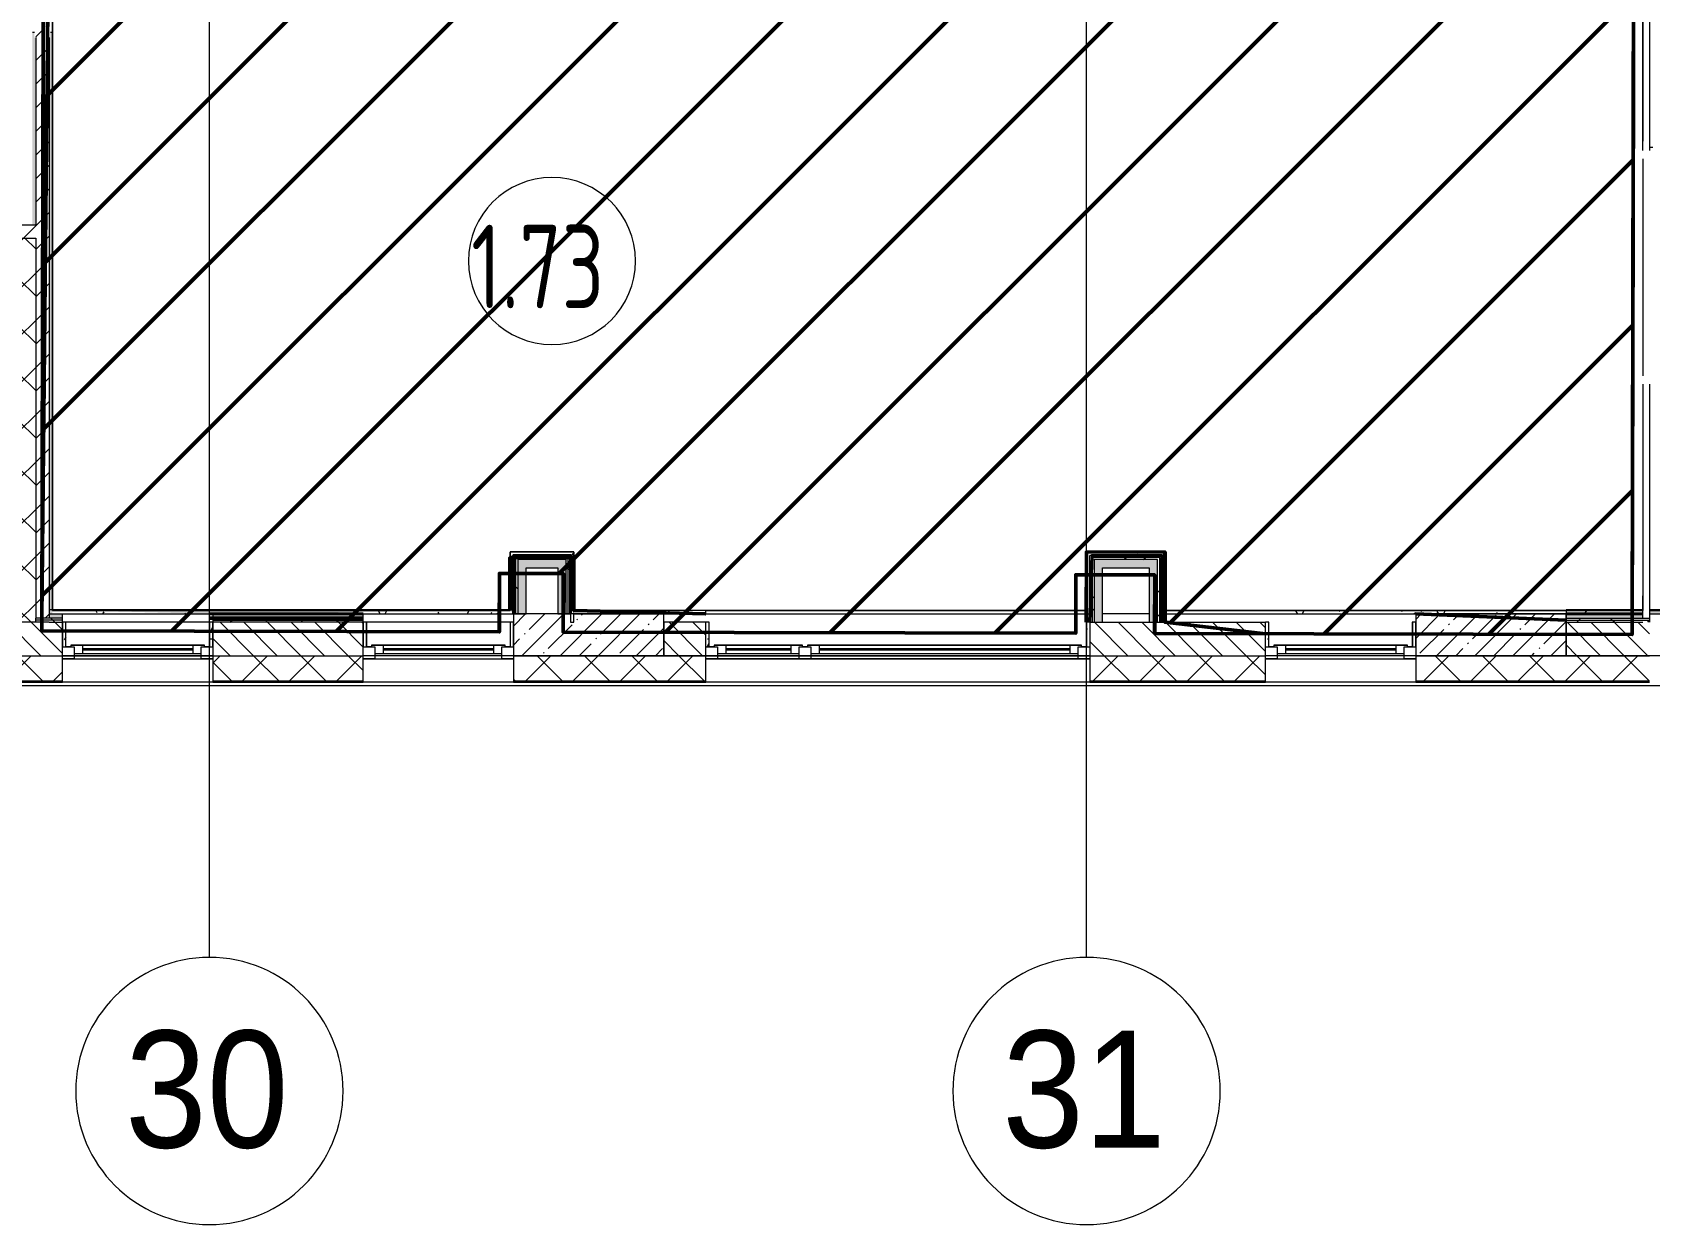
# Model space of a CAD drawing. Header units: millimetres. Extents: x -213547 to 415037, y -3642 to 106956.
# Drawn here: x 109715 to 119395, y -3642 to 3495 of the extents above; entities that cross this region are included whole.
import ezdxf

# ---------------------------------------------------------------- set-up
doc = ezdxf.new("R2010")
doc.units = ezdxf.units.MM
for name, color, linetype, lineweight in [('1)CF2', 3, 'Continuous', 30), ('10)FK4', 3, 'Continuous', 50), ('5.5) Перег WD5', 3, 'Continuous', 40), ('965 СКБ CF2', 5, 'Continuous', 50), ('A-AREA-IDEN', 7, 'Continuous', 9), ('A-FLOR', 7, 'Continuous', 9), ('A-GLAZ', 7, 'Continuous', 9), ('A-GLAZ-1', 7, 'Continuous', 5), ('A-WALL', 7, 'Continuous', 5), ('I-WALL', 7, 'Continuous', 5), ('S-COLS', 7, 'Continuous', 9), ('S-COLS-1', 7, 'Continuous', 5), ('Оси', 7, 'Continuous', 9), ('Оси-1', 7, 'Continuous', 20)]:
    doc.layers.add(name, color=color, linetype=linetype, lineweight=lineweight)
doc.layers.add('A-WALL-1', color=9, linetype='Continuous', lineweight=5, true_color=0x808080)
doc.layers.add('A-WALL-FNSH-1', color=9, linetype='Continuous', lineweight=5, true_color=0x808080)
doc.styles.add('Arial', font='arial.ttf', dxfattribs={"width": 0.9, "height": 700})
doc.styles.add('СПДС', font='ГОСТ тип А.ttf', dxfattribs={"width": 0.9})
pattern_1 = [(45, (64.7, -136.06), (-70.71068, 70.71068), [])]
pattern_2 = [(45, (64.7, -136.06), (-141.42136, 141.42136), []), (135, (64.7, -136.06), (-141.42136, -141.42136), [])]
pattern_3 = [(45, (64.7, -136.06), (-114.04925, 114.04925), []), (45, (178.75, -136.06), (-114.04925, 114.04925), [201.612, -40.322, 6.706, -33.617])]
pattern_4 = [(0, (64.7, -136.06), (243.84, 60.96), [20.117, -162.763, 20.117, -162.763, -975.36]), (0, (64.7, -136.06), (243.84, 60.96), [-365.76, 20.117, -345.643, 20.117, -162.763, -426.72]), (0, (64.7, -136.06), (243.84, 60.96), [-914.4, 20.117, -101.803, 20.117, -284.683]), (120, (156.14, -105.58), (-174.71291, 180.691634), [20.117, -162.763, 20.117, -162.763, -975.36]), (120, (156.14, -105.58), (-174.71291, 180.691634), [-365.76, 20.117, -345.643, 20.117, -162.763, -426.72]), (120, (156.14, -105.58), (-174.71291, 180.691634), [-914.4, 20.117, -101.803, 20.117, -284.683]), (240, (186.62, 16.34), (-69.12709, -241.651634), [20.117, -162.763, 20.117, -162.763, -975.36]), (240, (186.62, 16.34), (-69.12709, -241.651634), [-365.76, 20.117, -345.643, 20.117, -162.763, -426.72]), (240, (186.62, 16.34), (-69.12709, -241.651634), [-914.4, 20.117, -101.803, 20.117, -284.683])]
pattern_5 = [(45, (64.7, -136.06), (-212.132, 212.132), []), (135, (64.7, -136.06), (-212.132, -212.132), [])]

# ---------------------------------------------------------------- blocks, each defined once
blk = doc.blocks.new('120_Окно_СКБ_2Ст_Фрамуга сверху - 120_Окно_СКБ_2Ст_2300х2500_h_ ДОО-19727959-Объем проектирования 1 этажа')
at = {"layer": 'A-GLAZ'}
for p, q in [((-1150, -127), (-1150, -57)), ((-1150, -57), (-1080, -57)), ((-1080, -57), (-1080, -127)), ((520, -87), (-1080, -87)), ((-1080, -87), (-1080, -127)), ((-1030, -137), (-1030, -87)), ((470, -137), (470, -87)), ((520, -127), (520, -57)), ((520, -57), (590, -57)), ((520, -127), (520, -87)), ((590, -57), (590, -127)), ((1080, -87), (590, -87)), ((590, -87), (590, -127)), ((640, -137), (640, -87)), ((1030, -137), (1030, -87)), ((1080, -127), (1080, -57)), ((1080, -57), (1150, -57)), ((1080, -127), (1080, -87)), ((1150, -57), (1150, -127)), ((-1080, -127), (-1150, -127)), ((-1080, -127), (-1100, -127)), ((-1100, -127), (-1100, -137)), ((-1100, -137), (540, -137)), ((540, -137), (-1100, -137)), ((590, -127), (520, -127)), ((540, -127), (520, -127)), ((540, -137), (540, -127)), ((590, -127), (570, -127)), ((570, -127), (570, -137)), ((570, -137), (1100, -137)), ((1100, -137), (570, -137)), ((1150, -127), (1080, -127)), ((1100, -127), (1080, -127)), ((1100, -137), (1100, -127))]:
    blk.add_line(p, q, dxfattribs=at)
at = {"layer": 'A-GLAZ-1'}
for p, q in [((1150, -57), (-1150, -57)), ((-1080, -57), (1080, -57)), ((-1130, -127), (-1100, -127)), ((-1030, -107), (470, -107)), ((470, -117), (-1030, -117)), ((540, -127), (570, -127)), ((540, -127), (570, -127)), ((640, -107), (1030, -107)), ((1030, -117), (640, -117)), ((1100, -127), (1130, -127))]:
    blk.add_line(p, q, dxfattribs=at)
blk = doc.blocks.new('120_Окно_СКБ_1Ст - 120_Окно_СКБ_1Ст 900х2500_h_ с форточкой-22876038-Объем проектирования 1 этажа')
at = {"layer": 'A-GLAZ'}
for p, q in [((-450, -127), (-450, -57)), ((-450, -57), (-380, -57)), ((-380, -57), (-380, -127)), ((380, -87), (-380, -87)), ((-380, -87), (-380, -127)), ((-330, -137), (-330, -87)), ((330, -137), (330, -87)), ((380, -127), (380, -57)), ((380, -57), (450, -57)), ((380, -127), (380, -87)), ((450, -57), (450, -127)), ((-380, -127), (-450, -127)), ((-380, -127), (-400, -127)), ((-400, -127), (-400, -137)), ((-400, -137), (400, -137)), ((400, -137), (-400, -137)), ((450, -127), (380, -127)), ((400, -127), (380, -127)), ((400, -137), (400, -127))]:
    blk.add_line(p, q, dxfattribs=at)
at = {"layer": 'A-GLAZ-1'}
for p, q in [((450, -57), (-450, -57)), ((-430, -127), (-400, -127)), ((-330, -107), (330, -107)), ((330, -117), (-330, -117)), ((400, -127), (430, -127))]:
    blk.add_line(p, q, dxfattribs=at)
blk = doc.blocks.new('120_Окно_СКБ_1Ст - 120_Окно_СКБ_1Ст 900х2500_h_ с форточкой-V149-Объем проектирования 1 этажа')
at = {"layer": 'A-GLAZ'}
for p, q in [((-450, -127), (-450, -57)), ((-450, -57), (-380, -57)), ((-380, -57), (-380, -127)), ((380, -87), (-380, -87)), ((-380, -87), (-380, -127)), ((-330, -137), (-330, -87)), ((330, -137), (330, -87)), ((380, -127), (380, -57)), ((380, -57), (450, -57)), ((380, -127), (380, -87)), ((450, -57), (450, -127)), ((-380, -127), (-450, -127)), ((-380, -127), (-400, -127)), ((-400, -127), (-400, -137)), ((-400, -137), (400, -137)), ((400, -137), (-400, -137)), ((450, -127), (380, -127)), ((400, -127), (380, -127)), ((400, -137), (400, -127))]:
    blk.add_line(p, q, dxfattribs=at)
at = {"layer": 'A-GLAZ-1'}
for p, q in [((450, -57), (-450, -57)), ((-430, -127), (-400, -127)), ((-330, -107), (330, -107)), ((330, -117), (-330, -117)), ((400, -127), (430, -127))]:
    blk.add_line(p, q, dxfattribs=at)
blk = doc.blocks.new('120_Окно_СКБ_1Ст - 120_Окно_СКБ_1Ст 900х2500_h_ с форточкой-V71-Объем проектирования 1 этажа')
at = {"layer": 'A-GLAZ'}
for p, q in [((-450, -127), (-450, -57)), ((-450, -57), (-380, -57)), ((-380, -57), (-380, -127)), ((380, -87), (-380, -87)), ((-380, -87), (-380, -127)), ((-330, -137), (-330, -87)), ((330, -137), (330, -87)), ((380, -127), (380, -57)), ((380, -57), (450, -57)), ((380, -127), (380, -87)), ((450, -57), (450, -127)), ((-380, -127), (-450, -127)), ((-380, -127), (-400, -127)), ((-400, -127), (-400, -137)), ((-400, -137), (400, -137)), ((400, -137), (-400, -137)), ((450, -127), (380, -127)), ((400, -127), (380, -127)), ((400, -137), (400, -127))]:
    blk.add_line(p, q, dxfattribs=at)
at = {"layer": 'A-GLAZ-1'}
for p, q in [((450, -57), (-450, -57)), ((-430, -127), (-400, -127)), ((-330, -107), (330, -107)), ((330, -117), (-330, -117)), ((400, -127), (430, -127))]:
    blk.add_line(p, q, dxfattribs=at)
blk = doc.blocks.new('Ось сетки - D8-29747960-Объем проектирования 1 этажа')
at = {"layer": 'Оси-1'}
for start, end in [(360, 180), (180, 360)]:
    blk.add_arc((0, 0), 4, start, end, dxfattribs=at)
blk = doc.blocks.new('Марка_Помещения - Номер-25198446-Объем проектирования 1 этажа')
at = {"layer": 'A-AREA-IDEN'}
for start, end in [(360, 180), (180, 360)]:
    blk.add_arc((0, 0), 2.5, start, end, dxfattribs=at)

msp = doc.modelspace()

# ---------------------------------------------------------------- hatches: boundary and pattern name
at = {"layer": '1)CF2'}
h = msp.add_hatch(dxfattribs=at)
h.set_pattern_fill('ANSI31', color=256, scale=220)
h.paths.add_polyline_path([(119301.8, 4878.4), (111921.8, 4895.8), (111925.2, 6335.8), (109834.5, 6340.7), (109772.3, -11.1), (109772.1, -87.2), (112510.1, -93.6), (112510.9, 256.4), (112892.9, 255.5), (112892.1, -94.5), (115960.1, -101.7), (115960.9, 248.3), (116024.4, 248.1), (116024.7, 384.9), (116494.7, 383.9), (116494.7, -36.1), (117094.7, -104.4), (119290, -109.6)])
at = {"layer": '965 СКБ CF2'}
h = msp.add_hatch(dxfattribs=at)
h.set_pattern_fill('ANSI31', color=256, scale=220)
h.paths.add_polyline_path([(119301.8, 4878.4), (111921.8, 4895.8), (111925.2, 6335.8), (109834.5, 6340.7), (109772.3, -11.1), (109772.1, -87.2), (112510.1, -93.6), (112510.9, 256.4), (112892.9, 255.5), (112892.1, -94.5), (115960.1, -101.7), (115960.9, 248.3), (116024.4, 248.1), (116024.7, 384.9), (116494.7, 383.9), (116494.7, -36.1), (117094.7, -104.4), (119290, -109.6)])
at = {"layer": 'A-WALL'}
h = msp.add_hatch(dxfattribs=at)
h.set_pattern_fill('FP_2', color=256, style=0, pattern_type=2)
h.set_pattern_definition([(135, (64.7, -136.06), (-70.71068, -70.71068), [])])
h.paths.add_polyline_path([(110794.7, -236.1), (111694.7, -236.1), (111694.7, -36.1), (110794.7, -36.1), (110794.7, -191.1)])
h.paths.add_polyline_path([(119394.7, -236.1), (119394.7, -36.1), (118894.7, -36.1), (118894.7, -236.1)])
h.paths.add_polyline_path([(117094.7, -236.1), (117094.7, -36.1), (116044.7, -36.1), (116044.7, -236.1)])
h.paths.add_polyline_path([(113494.7, -236.1), (113744.7, -236.1), (113744.7, -36.1), (113494.7, -36.1), (113494.7, -143.3)])
h.paths.add_polyline_path([(91994.7, -236.1), (92794.7, -236.1), (92794.7, -36.1), (91994.7, -36.1), (91994.7, -204.5)])
h.paths.add_polyline_path([(94594.7, -236.1), (94844.7, -236.1), (94844.7, -36.1), (94594.7, -36.1), (94594.7, -143.3)])
h.paths.add_polyline_path([(97169.7, -236.1), (98169.7, -236.1), (98169.7, -36.1), (97169.7, -36.1), (97169.7, -143.3)])
h.paths.add_polyline_path([(123794.7, -236.1), (123794.7, -36.1), (123594.7, -36.1), (123594.7, -236.1)])
h.paths.add_polyline_path([(109719.7, -236.1), (109894.7, -236.1), (109894.7, -36.1), (109544.7, -36.1), (109544.7, -236.1), (109634.7, -236.1)])
h.paths.add_polyline_path([(121194.7, -236.1), (121294.7, -236.1), (121294.7, -36.1), (121194.7, -36.1), (121194.7, -147)])
h.paths.add_polyline_path([(100894.7, -236.1), (101794.7, -236.1), (101794.7, -36.1), (100894.7, -36.1), (100894.7, -143.3)])
h.paths.add_polyline_path([(102694.7, -236.1), (102944.7, -236.1), (102944.7, -36.1), (102694.7, -36.1), (102694.7, -143.3)])
h.paths.add_polyline_path([(105244.7, -236.1), (106294.7, -236.1), (106294.7, -36.1), (105244.7, -36.1), (105244.7, -163.9)])
h = msp.add_hatch(dxfattribs=at)
h.set_pattern_fill('FP_24', color=256, style=0, pattern_type=2)
h.set_pattern_definition(pattern_2)
h.paths.add_polyline_path([(89274.7, -386.1), (91094.7, -386.1), (91094.7, -236.1), (89274.7, -236.1)])
h.paths.add_polyline_path([(123594.7, -386.1), (125144.7, -386.1), (125144.7, -236.1), (123594.7, -236.1), (123594.7, -254.1)])
h.paths.add_polyline_path([(121194.7, -386.1), (121294.7, -386.1), (121294.7, -236.1), (120294.7, -236.1), (120294.7, -386.1)])
h.paths.add_polyline_path([(116044.7, -386.1), (117094.7, -386.1), (117094.7, -236.1), (116044.7, -236.1)])
h.paths.add_polyline_path([(117994.7, -386.1), (119394.7, -386.1), (119394.7, -236.1), (117994.7, -236.1)])
h.paths.add_polyline_path([(113744.7, -386.1), (113744.7, -236.1), (112594.7, -236.1), (112594.7, -386.1), (113494.7, -386.1)])
h.paths.add_polyline_path([(109544.7, -386.1), (109894.7, -386.1), (109894.7, -236.1), (109544.7, -236.1)])
h.paths.add_polyline_path([(110794.7, -386.1), (111694.7, -386.1), (111694.7, -236.1), (110794.7, -236.1)])
h.paths.add_polyline_path([(107194.7, -386.1), (108094.7, -386.1), (108094.7, -236.1), (107194.7, -236.1)])
h.paths.add_polyline_path([(105244.7, -386.1), (106294.7, -386.1), (106294.7, -236.1), (105244.7, -236.1)])
h.paths.add_polyline_path([(100894.7, -386.1), (102944.7, -386.1), (102944.7, -236.1), (100894.7, -236.1), (100894.7, -346.6)])
h.paths.add_polyline_path([(99094.7, -386.1), (99994.7, -386.1), (99994.7, -236.1), (99094.7, -236.1), (99094.7, -329.3)])
h.paths.add_polyline_path([(97144.7, -386.1), (98194.7, -386.1), (98194.7, -236.1), (97144.7, -236.1), (97144.7, -310.5)])
h.paths.add_polyline_path([(94642.8, -386.1), (94844.7, -386.1), (94844.7, -236.1), (93694.7, -236.1), (93694.7, -386.1)])
h.paths.add_polyline_path([(92794.7, -386.1), (92794.7, -236.1), (91994.7, -236.1), (91994.7, -386.1), (92579.8, -386.1)])
at = {"layer": 'I-WALL'}
h = msp.add_hatch(dxfattribs=at)
h.set_pattern_fill('FP_191', color=256, style=0, pattern_type=2)
h.set_pattern_definition(pattern_4)
h.paths.add_polyline_path([(109734.7, 2343.9), (109734.2, 3463.9), (109726.7, 3463.9), (109726.7, 3493.9), (109714.7, 3493.9), (109714.7, 2344.9)])
h.paths.add_polyline_path([(109726.7, 4943.9), (109726.7, 4973.9), (109734.7, 4973.9), (109734.7, 10263.9), (109714.7, 10263.9), (109714.7, 4943.9)])
h = msp.add_hatch(dxfattribs=at)
h.set_pattern_fill('FP_22', color=256, style=0, pattern_type=2)
h.set_pattern_definition(pattern_1)
h.paths.add_polyline_path([(109787.7, -11.1), (109814.7, -11.1), (109814.6, 3518.9), (109734.7, 3518.9), (109734.7, -11.1)])
h.paths.add_polyline_path([(109734.7, 4918.9), (109814.7, 4918.9), (109814.7, 10263.9), (109734.7, 10263.9), (109734.7, 4943.9)])
h = msp.add_hatch(dxfattribs=at)
h.set_pattern_fill('FP_191', color=256, style=0, pattern_type=2)
h.set_pattern_definition(pattern_4)
h.paths.add_polyline_path([(109814.7, 13.9), (109834.7, 33.9), (109834.7, 3493.9), (109822.7, 3493.9), (109822.7, 3463.9), (109814.7, 3463.9), (109814.7, 33.9)])
h.paths.add_polyline_path([(109834.7, 4943.9), (109834.7, 6463.9), (109814.7, 6463.9), (109814.7, 4973.9), (109822.7, 4973.9), (109822.7, 4943.9)])
h = msp.add_hatch(dxfattribs=at)
h.set_pattern_fill('FP_22', color=256, style=0, pattern_type=2)
h.set_pattern_definition(pattern_1)
h.paths.add_polyline_path([(109734.7, 2263.9), (109734.7, 2343.9), (109313.7, 2343.9), (109313.7, 2263.9), (109729.3, 2263.9)])
h.paths.add_polyline_path([(107414.7, 2263.9), (107913.7, 2263.9), (107913.7, 2343.9), (107414.7, 2343.9)])
h = msp.add_hatch(dxfattribs=at)
h.set_pattern_fill('FP_24', color=256, style=0, pattern_type=2)
h.set_pattern_definition(pattern_2)
h.paths.add_polyline_path([(109634.7, -36.1), (109734.7, -36.1), (109734.7, 2263.9), (109634.7, 2263.9), (109634.7, 13.9)])
h = msp.add_hatch(dxfattribs=at)
h.set_pattern_fill('FP_191', color=256, style=0, pattern_type=2)
h.set_pattern_definition(pattern_4)
h.paths.add_polyline_path([(112594.7, 363.9), (112954.7, 363.9), (112954.7, 383.9), (112594.7, 383.9)])
h = msp.add_hatch(dxfattribs=at)
h.set_pattern_fill('FP_192', color=256, style=0, pattern_type=2)
h.set_pattern_definition(pattern_5)
h.paths.add_polyline_path([(112607.2, 13.9), (112607.2, 363.9), (112594.7, 363.9), (112594.7, 13.9)])
h = msp.add_hatch(dxfattribs=at)
h.set_pattern_fill('FP_192', color=256, style=0, pattern_type=2)
h.set_pattern_definition(pattern_5)
h.paths.add_polyline_path([(112694.6, 351.4), (112934.7, 351.4), (112934.7, 363.9), (112607.2, 363.9), (112607.2, 351.4), (112669.7, 351.4)])
h = msp.add_hatch(dxfattribs=at)
h.set_pattern_fill('FP_192', color=256, style=0, pattern_type=2)
h.set_pattern_definition(pattern_5)
h.paths.add_polyline_path([(112619.7, 13.9), (112619.7, 351.4), (112607.2, 351.4), (112607.2, 13.9)])
h = msp.add_hatch(dxfattribs=at)
h.set_pattern_fill('FP_192', color=256, style=0, pattern_type=2)
h.set_pattern_definition(pattern_5)
h.paths.add_polyline_path([(112669.7, 338.9), (112922.2, 338.9), (112922.2, 351.4), (112619.7, 351.4), (112619.7, 338.9)])
for points in [[(112669.7, 13.9), (112669.7, 338.9), (112619.7, 338.9), (112619.7, 13.9)], [(112669.7, 288.9), (112909.7, 288.9), (112909.7, 338.9), (112669.7, 338.9)], [(116119.7, -36.1), (116119.7, 338.9), (116069.7, 338.9), (116069.7, -36.1)], [(116449.7, 288.9), (116449.7, 338.9), (116119.7, 338.9), (116119.7, 288.9), (116399.7, 288.9)], [(112909.7, 13.9), (112909.7, 288.9), (112859.7, 288.9), (112859.7, 13.9)], [(116449.7, -36.1), (116449.7, 288.9), (116399.7, 288.9), (116399.7, -36.1)]]:
    msp.add_hatch(color=256, dxfattribs=at).paths.add_polyline_path(points)
h = msp.add_hatch(dxfattribs=at)
h.set_pattern_fill('FP_192', color=256, style=0, pattern_type=2)
h.set_pattern_definition(pattern_5)
h.paths.add_polyline_path([(112922.2, 13.9), (112922.2, 338.9), (112909.7, 338.9), (112909.7, 13.9)])
h = msp.add_hatch(dxfattribs=at)
h.set_pattern_fill('FP_192', color=256, style=0, pattern_type=2)
h.set_pattern_definition(pattern_5)
h.paths.add_polyline_path([(112922.2, 13.9), (112934.7, 13.9), (112934.7, 351.4), (112922.2, 351.4), (112922.2, 33.9)])
h = msp.add_hatch(dxfattribs=at)
h.set_pattern_fill('FP_191', color=256, style=0, pattern_type=2)
h.set_pattern_definition(pattern_4)
h.paths.add_polyline_path([(112949, 13.9), (112954.7, 15.4), (112954.7, 33.9), (112949.3, 15)])
h.paths.add_polyline_path([(112948.8, 13.9), (112954.7, 34.9), (112954.7, 363.9), (112934.7, 363.9), (112934.7, 13.9)])
h = msp.add_hatch(dxfattribs=at)
h.set_pattern_fill('FP_191', color=256, style=0, pattern_type=2)
h.set_pattern_definition(pattern_4)
h.paths.add_polyline_path([(116024.7, 33.9), (116044.7, 33.9), (116044.7, 383.9), (116024.7, 383.9), (116024.7, 121.7)])
h = msp.add_hatch(dxfattribs=at)
h.set_pattern_fill('FP_191', color=256, style=0, pattern_type=2)
h.set_pattern_definition(pattern_4)
h.paths.add_polyline_path([(116044.7, 363.9), (116494.7, 363.9), (116494.7, 383.9), (116044.7, 383.9)])
h = msp.add_hatch(dxfattribs=at)
h.set_pattern_fill('FP_192', color=256, style=0, pattern_type=2)
h.set_pattern_definition(pattern_5)
h.paths.add_polyline_path([(116044.7, -36.1), (116057.2, -36.1), (116057.2, 363.9), (116044.7, 363.9), (116044.7, -2.2)])
h = msp.add_hatch(dxfattribs=at)
h.set_pattern_fill('FP_192', color=256, style=0, pattern_type=2)
h.set_pattern_definition(pattern_5)
h.paths.add_polyline_path([(116057.2, 351.4), (116474.7, 351.4), (116474.7, 363.9), (116057.2, 363.9)])
h = msp.add_hatch(dxfattribs=at)
h.set_pattern_fill('FP_192', color=256, style=0, pattern_type=2)
h.set_pattern_definition(pattern_5)
h.paths.add_polyline_path([(116057.2, -36.1), (116069.7, -36.1), (116069.7, 351.4), (116057.2, 351.4), (116057.2, -1.8)])
h = msp.add_hatch(dxfattribs=at)
h.set_pattern_fill('FP_192', color=256, style=0, pattern_type=2)
h.set_pattern_definition(pattern_5)
h.paths.add_polyline_path([(116119.7, 338.9), (116462.2, 338.9), (116462.2, 351.4), (116069.7, 351.4), (116069.7, 338.9)])
h = msp.add_hatch(dxfattribs=at)
h.set_pattern_fill('FP_192', color=256, style=0, pattern_type=2)
h.set_pattern_definition(pattern_5)
h.paths.add_polyline_path([(116449.7, -36.1), (116462.2, -36.1), (116462.2, 338.9), (116449.7, 338.9), (116449.7, 12.3)])
h = msp.add_hatch(dxfattribs=at)
h.set_pattern_fill('FP_192', color=256, style=0, pattern_type=2)
h.set_pattern_definition(pattern_5)
h.paths.add_polyline_path([(116462.2, -36.1), (116474.7, -36.1), (116474.7, 351.4), (116462.2, 351.4), (116462.2, 12.8)])
h = msp.add_hatch(dxfattribs=at)
h.set_pattern_fill('FP_191', color=256, style=0, pattern_type=2)
h.set_pattern_definition(pattern_4)
h.paths.add_polyline_path([(116474.7, -36.1), (116494.7, -36.1), (116494.7, 363.9), (116474.7, 363.9), (116474.7, 13.2)])
h = msp.add_hatch(color=256, dxfattribs=at)
h.paths.add_polyline_path([(110794.7, 13.9), (112234.7, 33.9), (112574.7, 33.9), (112594.7, 13.9), (112594.7, 38.9), (109834.7, 38.4), (109833.7, 33), (109814.7, 13.8), (109814.7, -11.1), (109894.7, -11.1), (109894.7, 13.9), (109834.8, 16), (109835.7, 33.9), (110010.7, 33.9), (110631.6, 18.1)])
h.paths.add_polyline_path([(111663.1, -11.1), (111694.7, -11.1), (111694.7, 13.9), (110794.7, 13.9), (110794.7, -11.1), (111147.3, -11.1)])
h = msp.add_hatch(dxfattribs=at)
h.set_pattern_fill('FP_191', color=256, style=0, pattern_type=2)
h.set_pattern_definition(pattern_4)
h.paths.add_polyline_path([(109834.7, 13.9), (110794.7, 13.9), (110010.7, 33.9), (109835.7, 33.4), (109834.8, 16)])
h.paths.add_polyline_path([(110794.7, 13.9), (112594.7, 13.9), (112574.7, 33.9), (112178.9, 33.2), (111147.3, 18.8)])
h = msp.add_hatch(dxfattribs=at)
h.set_pattern_fill('FP_191', color=256, style=0, pattern_type=2)
h.set_pattern_definition(pattern_4)
h.paths.add_polyline_path([(116024.7, 13.9), (116044.7, 13.9), (116044.7, 33.9), (116024.7, 33.9)])
h.paths.add_polyline_path([(113744.7, 13.9), (113744.7, 33.9), (112954.7, 33.9), (112954.7, 13.9), (113726.2, 13.9)])
h = msp.add_hatch(dxfattribs=at)
h.set_pattern_fill('FP_191', color=256, style=0, pattern_type=2)
h.set_pattern_definition(pattern_4)
h.paths.add_polyline_path([(118883.8, 13.9), (119354.7, 13.9), (119354.7, 33.9), (116494.7, 33.9), (116494.7, 13.9), (118368, 13.9)])
h = msp.add_hatch(color=256, dxfattribs=at)
h.paths.add_polyline_path([(118894.7, -11.1), (119354.7, -11.1), (119354.7, 13.9), (118894.7, 13.9)])
h.paths.add_polyline_path([(119915.3, 13.9), (120294.7, 13.9), (120294.7, 38.9), (119394.7, 38.9), (119394.7, 13.9), (119414.7, 13.9)])
h.paths.add_polyline_path([(119354.7, 33.9), (119354.7, 38.9), (118894.7, 38.9), (118894.7, 33.9), (119354.6, 33.9)])
h = msp.add_hatch(dxfattribs=at)
h.set_pattern_fill('FP_192', color=256, style=0, pattern_type=2)
h.set_pattern_definition(pattern_5)
h.paths.add_polyline_path([(109734.7, -23.6), (109894.7, -23.6), (109894.7, -11.1), (109734.7, -11.1)])
h.paths.add_polyline_path([(111694.7, -23.6), (111694.7, -11.1), (110794.7, -11.1), (110794.7, -23.6), (111663.1, -23.6)])
h = msp.add_hatch(dxfattribs=at)
h.set_pattern_fill('FP_192', color=256, style=0, pattern_type=2)
h.set_pattern_definition(pattern_5)
h.paths.add_polyline_path([(109857.9, -36.1), (109894.7, -36.1), (109894.7, -23.6), (109734.7, -23.6), (109734.7, -36.1), (109814.7, -36.1)])
h.paths.add_polyline_path([(111694.7, -36.1), (111694.7, -23.6), (110794.7, -23.6), (110794.7, -36.1), (111663.1, -36.1)])
h = msp.add_hatch(dxfattribs=at)
h.set_pattern_fill('FP_191', color=256, style=0, pattern_type=2)
h.set_pattern_definition(pattern_4)
h.paths.add_polyline_path([(109914.7, -184.1), (109914.7, -36.1), (109894.7, -36.1), (109894.7, -184.1)])
h = msp.add_hatch(dxfattribs=at)
h.set_pattern_fill('FP_191', color=256, style=0, pattern_type=2)
h.set_pattern_definition(pattern_4)
h.paths.add_polyline_path([(110794.7, -184.1), (110794.7, -36.1), (110774.7, -36.3), (110774.7, -184.1)])
h = msp.add_hatch(dxfattribs=at)
h.set_pattern_fill('FP_191', color=256, style=0, pattern_type=2)
h.set_pattern_definition(pattern_4)
h.paths.add_polyline_path([(111694.7, -184.1), (111714.7, -184.1), (111714.7, -36.1), (111694.7, -36.1), (111694.7, -158.7)])
h = msp.add_hatch(dxfattribs=at)
h.set_pattern_fill('FP_191', color=256, style=0, pattern_type=2)
h.set_pattern_definition(pattern_4)
h.paths.add_polyline_path([(113764.7, -184.1), (113764.7, -36.1), (113744.7, -36.1), (113744.7, -184.1)])
h = msp.add_hatch(dxfattribs=at)
h.set_pattern_fill('FP_191', color=256, style=0, pattern_type=2)
h.set_pattern_definition(pattern_4)
h.paths.add_polyline_path([(116024.7, -184.1), (116044.7, -184.1), (116044.7, -36.1), (116024.7, -36.1), (116024.7, -174.1)])
h = msp.add_hatch(dxfattribs=at)
h.set_pattern_fill('FP_191', color=256, style=0, pattern_type=2)
h.set_pattern_definition(pattern_4)
h.paths.add_polyline_path([(117094.7, -184.1), (117114.7, -184.1), (117114.7, -36.1), (117094.7, -36.1), (117094.7, -143.3)])
h = msp.add_hatch(dxfattribs=at)
h.set_pattern_fill('FP_191', color=256, style=0, pattern_type=2)
h.set_pattern_definition(pattern_4)
h.paths.add_polyline_path([(117994.7, -184.1), (117994.7, -36.1), (117974.7, -36.7), (117974.7, -184.1)])
h = msp.add_hatch(dxfattribs=at)
h.set_pattern_fill('FP_192', color=256, style=0, pattern_type=2)
h.set_pattern_definition(pattern_5)
h.paths.add_polyline_path([(119394.7, -23.6), (119394.7, -11.1), (118894.7, -11.1), (118894.7, -23.6), (119354.7, -23.6)])
h = msp.add_hatch(dxfattribs=at)
h.set_pattern_fill('FP_192', color=256, style=0, pattern_type=2)
h.set_pattern_definition(pattern_5)
h.paths.add_polyline_path([(119354.7, -36.1), (119394.7, -36.1), (119394.7, -23.6), (118894.7, -23.6), (118894.7, -36.1)])
at = {"layer": 'S-COLS-1'}
h = msp.add_hatch(dxfattribs=at)
h.set_pattern_fill('FP_1', color=256, style=0, pattern_type=2)
h.set_pattern_definition(pattern_3)
h.paths.add_polyline_path([(112594.7, -236.1), (113494.7, -236.1), (113494.7, 13.9), (112594.7, 13.9), (112594.7, -143.3)])
h = msp.add_hatch(dxfattribs=at)
h.set_pattern_fill('FP_1', color=256, style=0, pattern_type=2)
h.set_pattern_definition(pattern_3)
h.paths.add_polyline_path([(117994.7, -236.1), (118894.7, -236.1), (118894.7, 13.9), (117994.7, 13.9), (117994.7, -143.3)])

# ---------------------------------------------------------------- linework, layer by layer
at = {"layer": '10)FK4'}
for points in [[(111993.7, 5263.9), (111972.7, 6462.9), (109834.7, 6462.9), (109771.3, -11.1)], [(111994.7, 5263.9), (111973.7, 6462.9), (109835.7, 6462.9), (109772.3, -11.1)], [(112572.7, 34.9), (112572.7, 351.4), (112953.7, 351.4), (112954.7, 34.9), (113743.7, 13.9)], [(112573.7, 34.9), (112573.7, 351.4), (112954.7, 351.4), (112955.7, 34.9), (113744.7, 13.9)], [(116022.7, -36.1), (116023.7, 384.9), (116493.7, 383.9), (116493.7, -36.1), (117093.7, -104.4)], [(116023.7, -36.1), (116024.7, 384.9), (116494.7, 383.9), (116494.7, -36.1), (117094.7, -104.4)], [(117993.7, 13.9), (118893.7, -23.6)], [(117994.7, 13.9), (118894.7, -23.6)], [(110773.7, -11.1), (111693.7, -11.1)], [(110774.7, -11.1), (111694.7, -11.1)]]:
    msp.add_lwpolyline(points, dxfattribs=at)
at = {"layer": '10)FK4', "flags": 128}
for points in [[(109786.4, 6340.8), (109771.3, -87.2), (112509.3, -93.6), (112510.1, 256.4), (112892.1, 255.5), (112891.3, -94.5), (115959.3, -101.7), (115960.1, 248.3), (116432.1, 247.2), (116431.3, -102.8), (119289.3, -109.5), (119301, 4878.4), (111921, 4895.8), (111924.4, 6335.8)], [(109787.2, 6340.8), (109772.1, -87.2), (112510.1, -93.6), (112510.9, 256.4), (112892.9, 255.5), (112892.1, -94.5), (115960.1, -101.7), (115960.9, 248.3), (116432.9, 247.2), (116432.1, -102.8), (119290, -109.6), (119301.8, 4878.4), (111921.8, 4895.8), (111925.2, 6335.8)]]:
    msp.add_lwpolyline(points, close=True, dxfattribs=at)
at = {"layer": '5.5) Перег WD5'}
for points in [[(112934.7, 13.9), (112934.7, 363.9), (112594.7, 363.9), (112594.7, 13.9)], [(116474.7, -36.1), (116474.7, 363.9), (116057.2, 363.9), (116044.7, -36.1)], [(111694.7, 13.9), (110774.7, 13.9)], [(119354.7, 13.9), (118894.7, 13.9)]]:
    msp.add_lwpolyline(points, dxfattribs=at)
at = {"layer": 'A-FLOR'}
for p, q in [((119354.7, 2788.9), (119354.7, 5023.9)), ((109726.7, 3493.9), (109714.7, 3493.9)), ((109834.7, 3493.9), (109822.7, 3493.9)), ((109834.7, 38.9), (109834.7, 3493.9)), ((119394.3, 2808.9), (119414.7, 2808.9)), ((119354.7, 2738.9), (119354.7, 1438.9)), ((119354.7, 1388.9), (119354.7, 121.7)), ((112954.7, 383.9), (112574.7, 383.9)), ((112574.7, 383.9), (112574.7, 38.4)), ((116494.7, 383.9), (116024.7, 383.9)), ((116024.7, 383.9), (116024.7, 121.7)), ((112859.7, 13.9), (112694.6, 13.9)), ((116024.7, 33.9), (112954.7, 33.9)), ((116399.7, 13.9), (116119.7, 13.9)), ((118894.7, 33.9), (116494.7, 33.9))]:
    msp.add_line(p, q, dxfattribs=at)
at = {"layer": 'A-WALL'}
for p, q in [((119394.7, 5042.9), (119394.7, 2788.9)), ((109734.7, 3463.9), (109734.7, 2343.9)), ((109368.7, 2343.9), (109734.7, 2343.9)), ((109368.7, 2263.9), (109734.7, 2263.9)), ((109734.7, 2263.9), (109734.7, -11.1)), ((119394.7, 1388.9), (119394.7, -36.1)), ((112594.7, 33.9), (112594.7, 363.9)), ((112607.2, 351.4), (112607.2, 13.9)), ((112922.2, 351.4), (112607.2, 351.4)), ((112619.7, 338.9), (112619.7, 13.9)), ((112909.7, 338.9), (112619.7, 338.9)), ((112909.7, 13.9), (112909.7, 338.9)), ((112922.2, 13.9), (112922.2, 351.4)), ((112954.7, 383.9), (112954.7, 33.9)), ((116057.2, 351.4), (116057.2, -36.1)), ((116462.2, 351.4), (116057.2, 351.4)), ((116069.7, 338.9), (116069.7, -36.1)), ((116449.7, 338.9), (116069.7, 338.9)), ((116449.7, -36.1), (116449.7, 338.9)), ((116462.2, -36.1), (116462.2, 351.4)), ((116024.7, 121.7), (116024.7, 13.9)), ((119354.7, -11.1), (119354.7, 121.7)), ((112574.7, 33.9), (109834.7, 33.9)), ((109835.7, 33.9), (112575.2, 33.9)), ((112594.7, 13.9), (112594.7, 13.9)), ((109894.7, -11.1), (109734.7, -11.1)), ((109894.7, -23.6), (109734.7, -23.6)), ((109814.7, -36.1), (109894.7, -36.1)), ((110794.7, -11.1), (111694.7, -11.1)), ((110794.7, -23.6), (111694.7, -23.6)), ((111694.7, -36.1), (110794.7, -36.1)), ((113494.7, -36.1), (113494.7, -236.1)), ((118894.7, -11.1), (119394.7, -11.1)), ((118894.7, -23.6), (119394.7, -23.6)), ((118894.7, -36.1), (118894.7, -36.1)), ((118894.7, -36.1), (118894.7, -236.1)), ((118894.7, -36.1), (119354.7, -36.1)), ((109544.7, -236.1), (109894.7, -236.1)), ((109544.7, -236.1), (111694.7, -236.1)), ((110794.7, -236.1), (111694.7, -236.1)), ((113494.7, -236.1), (113744.7, -236.1)), ((113744.7, -236.1), (117094.7, -236.1)), ((116044.7, -236.1), (117094.7, -236.1)), ((118894.7, -236.1), (119394.7, -236.1)), ((109544.7, -386.1), (109894.7, -386.1)), ((110794.7, -386.1), (111694.7, -386.1)), ((112594.7, -386.1), (113744.7, -386.1)), ((116044.7, -386.1), (117094.7, -386.1)), ((117994.7, -386.1), (119394.7, -386.1)), ((109544.7, -389.1), (109894.7, -389.1)), ((125324.7, -416.1), (109544.7, -416.1)), ((110794.7, -394.1), (109894.7, -394.1)), ((110794.7, -389.1), (111694.7, -389.1)), ((112594.7, -394.1), (111694.7, -394.1)), ((112594.7, -389.1), (113744.7, -389.1)), ((116044.7, -394.1), (113744.7, -394.1)), ((116044.7, -389.1), (117094.7, -389.1)), ((117994.7, -394.1), (117094.7, -394.1)), ((117994.7, -389.1), (119394.7, -389.1))]:
    msp.add_line(p, q, dxfattribs=at)
at = {"layer": 'A-WALL-1'}
for p, q in [((109814.7, 3463.9), (109814.7, -11.1)), ((112954.7, 383.9), (112574.7, 383.9)), ((112934.7, 363.9), (112594.7, 363.9)), ((112934.7, 363.9), (112934.7, -36.1)), ((116474.7, 363.9), (116044.7, 363.9)), ((116044.7, 33.9), (116044.7, 363.9)), ((116474.7, -36.1), (116474.7, 363.9)), ((116494.7, 33.9), (116494.7, 383.9)), ((112669.7, 13.9), (112669.7, 288.9)), ((112669.7, 288.9), (112859.7, 288.9)), ((112859.7, 288.9), (112859.7, 13.9)), ((116119.7, -36.1), (116119.7, 288.9)), ((116119.7, 288.9), (116399.7, 288.9)), ((116399.7, 288.9), (116399.7, -36.1)), ((112594.7, 38.9), (109814.7, 38.9)), ((109814.7, 13.9), (112669.7, 13.9)), ((109894.7, -386.1), (109894.7, 13.9)), ((109894.7, 13.9), (110794.7, 13.9)), ((110794.7, 13.9), (110794.7, -386.1)), ((111694.7, -386.1), (111694.7, 13.9)), ((111694.7, 13.9), (112594.7, 13.9)), ((112574.7, 34.9), (112574.7, 33.9)), ((112594.7, 13.9), (112594.7, 33.9)), ((112859.7, 13.9), (112934.7, 13.9)), ((113744.7, 33.9), (112954.7, 33.9)), ((112954.7, -36.1), (112954.7, 13.9)), ((112954.7, 13.9), (113744.7, 13.9)), ((113744.7, 13.9), (113744.7, 33.9)), ((116024.7, 13.9), (116044.7, 13.9)), ((116044.7, 33.9), (116044.7, -386.1)), ((119354.7, 33.9), (116494.7, 33.9)), ((116494.7, -36.1), (116494.7, 13.9)), ((116494.7, 13.9), (119354.7, 13.9)), ((119354.7, 38.9), (118894.7, 38.9)), ((118894.7, 38.9), (118894.7, -36.1)), ((120294.7, 38.9), (119394.7, 38.9)), ((119394.7, 13.9), (120294.7, 13.9)), ((109814.7, -36.1), (109544.7, -36.1)), ((109734.7, -36.1), (109734.7, -11.1)), ((109894.7, -36.1), (109894.7, -184.1)), ((109914.7, -36.1), (109894.7, -36.1)), ((109914.7, -184.1), (109914.7, -36.1)), ((110774.7, -36.1), (110774.7, -184.1)), ((110794.7, -36.1), (110774.7, -36.1)), ((110794.7, -184.1), (110794.7, -36.1)), ((111694.7, -36.1), (111694.7, -184.1)), ((111714.7, -36.1), (111694.7, -36.1)), ((111714.7, -184.1), (111714.7, -36.1)), ((112574.7, -36.1), (112574.7, -184.1)), ((112594.7, -36.1), (112574.7, -36.1)), ((112594.7, -184.1), (112594.7, -36.1)), ((112934.7, -36.1), (112954.7, -36.1)), ((113744.7, -36.1), (113494.7, -36.1)), ((113744.7, -386.1), (113744.7, -36.1)), ((113764.7, -36.1), (113744.7, -36.1)), ((113764.7, -184.1), (113764.7, -36.1)), ((116024.7, -36.1), (116024.7, -184.1)), ((116044.7, -36.1), (116024.7, -36.1)), ((116044.7, -36.1), (117094.7, -36.1)), ((117094.7, -386.1), (117094.7, -36.1)), ((117114.7, -36.1), (117094.7, -36.1)), ((117114.7, -184.1), (117114.7, -36.1)), ((117974.7, -36.1), (117974.7, -184.1)), ((117994.7, -36.1), (117974.7, -36.1)), ((117994.7, -184.1), (117994.7, -36.1)), ((109894.7, -184.1), (109914.7, -184.1)), ((110774.7, -184.1), (110794.7, -184.1)), ((111694.7, -184.1), (111714.7, -184.1)), ((112574.7, -184.1), (112594.7, -184.1)), ((113744.7, -184.1), (113764.7, -184.1)), ((116024.7, -184.1), (116044.7, -184.1)), ((117094.7, -184.1), (117114.7, -184.1)), ((117974.7, -184.1), (117994.7, -184.1)), ((113744.7, -236.1), (111694.7, -236.1)), ((112594.7, -236.1), (112594.7, -386.1)), ((121294.7, -236.1), (117094.7, -236.1)), ((117994.7, -236.1), (117994.7, -386.1))]:
    msp.add_line(p, q, dxfattribs=at)
at = {"layer": 'A-WALL-FNSH-1'}
for p, q in [((109835.7, 34.9), (109835.7, 6462.9)), ((109834.7, 4943.9), (109834.7, 33.9)), ((119353.7, 5022.9), (119353.7, 2843.9)), ((119353.7, 1333.9), (119353.7, 34.9)), ((112573.7, 384.9), (112573.7, 34.9)), ((112955.7, 384.9), (112573.7, 384.9)), ((112574.7, 34.9), (112574.7, 383.9)), ((112955.7, 34.9), (112955.7, 384.9)), ((116495.7, 384.9), (116023.7, 384.9)), ((116023.7, 384.9), (116023.7, 33.9)), ((116494.7, 383.9), (116494.7, 33.9)), ((116495.7, 34.9), (116495.7, 384.9)), ((112573.7, 34.9), (109835.7, 34.9)), ((112575.2, 34.9), (112574.7, 34.9)), ((112575.2, 33.9), (112575.2, 34.9)), ((113765.7, 34.9), (112955.7, 34.9)), ((113765.7, 33.9), (113765.7, 34.9)), ((116024.7, 34.9), (116011.9, 34.9)), ((116011.9, 34.9), (116011.9, 33.9)), ((116023.7, 33.9), (116024.7, 33.9)), ((116024.7, 33.9), (116024.7, 34.9)), ((116494.7, 33.9), (119354.7, 33.9)), ((119353.7, 34.9), (116495.7, 34.9)), ((119394.7, 33.9), (120294.7, 33.9)), ((109915.7, -36.1), (109914.7, -36.1)), ((109915.7, -184.1), (109915.7, -36.1)), ((110773.7, -36.1), (110773.7, -184.1)), ((110774.7, -36.1), (110773.7, -36.1)), ((111715.7, -36.1), (111714.7, -36.1)), ((111715.7, -184.1), (111715.7, -36.1)), ((112573.7, -36.1), (112573.7, -184.1)), ((112574.7, -36.1), (112573.7, -36.1)), ((113765.7, -36.1), (113764.7, -36.1)), ((113765.7, -184.1), (113765.7, -36.1)), ((116023.7, -36.1), (116023.7, -184.1)), ((116024.7, -36.1), (116023.7, -36.1)), ((117115.7, -36.1), (117114.7, -36.1)), ((117115.7, -184.1), (117115.7, -36.1)), ((117973.7, -36.1), (117973.7, -184.1)), ((117974.7, -36.1), (117973.7, -36.1)), ((109914.7, -184.1), (109915.7, -184.1)), ((110773.7, -184.1), (110774.7, -184.1)), ((111714.7, -184.1), (111715.7, -184.1)), ((112573.7, -184.1), (112574.7, -184.1)), ((113764.7, -184.1), (113765.7, -184.1)), ((116023.7, -184.1), (116024.7, -184.1)), ((117114.7, -184.1), (117115.7, -184.1)), ((117973.7, -184.1), (117974.7, -184.1)), ((109894.7, -394.1), (109894.7, -386.1)), ((110794.7, -386.1), (110794.7, -394.1)), ((111694.7, -394.1), (111694.7, -386.1)), ((112594.7, -386.1), (112594.7, -394.1)), ((113744.7, -394.1), (113744.7, -386.1)), ((116044.7, -386.1), (116044.7, -394.1)), ((117094.7, -394.1), (117094.7, -386.1)), ((117994.7, -386.1), (117994.7, -394.1)), ((109544.7, -394.1), (109894.7, -394.1)), ((110794.7, -394.1), (111694.7, -394.1)), ((112594.7, -394.1), (113744.7, -394.1)), ((116044.7, -394.1), (117094.7, -394.1)), ((117994.7, -394.1), (119394.7, -394.1))]:
    msp.add_line(p, q, dxfattribs=at)
at = {"layer": 'I-WALL'}
for p, q in [((113744.7, 33.9), (116023.7, 33.9)), ((113744.7, 13.9), (116024.7, 13.9)), ((113765.7, 34.9), (116011.9, 34.9)), ((110774.7, -36.1), (109914.7, -36.1)), ((112574.7, -36.1), (111714.7, -36.1)), ((110794.7, -236.1), (109894.7, -236.1)), ((112594.7, -236.1), (111694.7, -236.1)), ((116044.7, -236.1), (113744.7, -236.1)), ((117994.7, -236.1), (117094.7, -236.1))]:
    msp.add_line(p, q, dxfattribs=at)
at = {"layer": 'S-COLS'}
for p, q in [((113494.7, -236.1), (113494.7, -36.1)), ((118894.7, -236.1), (118894.7, -36.1))]:
    msp.add_line(p, q, dxfattribs=at)
at = {"layer": 'S-COLS-1'}
for p, q in [((113494.7, 13.9), (112594.7, 13.9)), ((112594.7, 13.9), (112594.7, -236.1)), ((113494.7, -36.1), (113494.7, 13.9)), ((118894.7, 13.9), (117994.7, 13.9)), ((117994.7, 13.9), (117994.7, -236.1)), ((118894.7, -36.1), (118894.7, 13.9)), ((112594.7, -236.1), (113494.7, -236.1)), ((117994.7, -236.1), (118894.7, -236.1))]:
    msp.add_line(p, q, dxfattribs=at)
at = {"layer": 'Оси'}
for points in [[(110774.7, -2042.3), (110774.7, 2957.7), (110774.7, 16892.2), (110774.7, 21892.2)], [(116024.7, -2042.3), (116024.7, 2957.7), (116024.7, 16779), (116024.7, 21779)]]:
    msp.add_lwpolyline(points, dxfattribs=at)

# ---------------------------------------------------------------- block references
at = {"layer": 'A-AREA-IDEN', "xscale": 199.9999999999999, "yscale": 199.9999999999999, "zscale": 199.9999999999999}
msp.add_blockref('Марка_Помещения - Номер-25198446-Объем проектирования 1 этажа', (112824.6, 2126.5), dxfattribs=at)
at = {"layer": 'A-GLAZ', "color": 3, "rotation": 180}
for name, p in [('120_Окно_СКБ_1Ст - 120_Окно_СКБ_1Ст 900х2500_h_ с форточкой-V149-Объем проектирования 1 этажа', (110344.7, -311.1)), ('120_Окно_СКБ_1Ст - 120_Окно_СКБ_1Ст 900х2500_h_ с форточкой-V71-Объем проектирования 1 этажа', (112144.7, -311.1)), ('120_Окно_СКБ_2Ст_Фрамуга сверху - 120_Окно_СКБ_2Ст_2300х2500_h_ ДОО-19727959-Объем проектирования 1 этажа', (114894.7, -311.1)), ('120_Окно_СКБ_1Ст - 120_Окно_СКБ_1Ст 900х2500_h_ с форточкой-22876038-Объем проектирования 1 этажа', (117544.7, -311.1))]:
    msp.add_blockref(name, p, dxfattribs=at)
at = {"layer": 'Оси-1', "xscale": 199.9999999999999, "yscale": 199.9999999999999, "zscale": 199.9999999999999}
for p in [(110774.7, -2842.3), (116024.7, -2842.3)]:
    msp.add_blockref('Ось сетки - D8-29747960-Объем проектирования 1 этажа', p, dxfattribs=at)

# ---------------------------------------------------------------- texts
at = {"layer": 'A-AREA-IDEN', "insert": (112340.9, 2343.6), "char_height": 500, "width": 1212.151, "attachment_point": 1, "style": 'СПДС'}
msp.add_mtext('1.73', dxfattribs=at)
at = {"layer": 'Оси', "char_height": 700, "width": 1212.151, "attachment_point": 1, "style": 'Arial'}
for s, insert in [('30', (110269.5, -2481)), ('31', (115519.5, -2481))]:
    msp.add_mtext(s, dxfattribs=dict(at, insert=insert))

doc.saveas('drawing.dxf')
